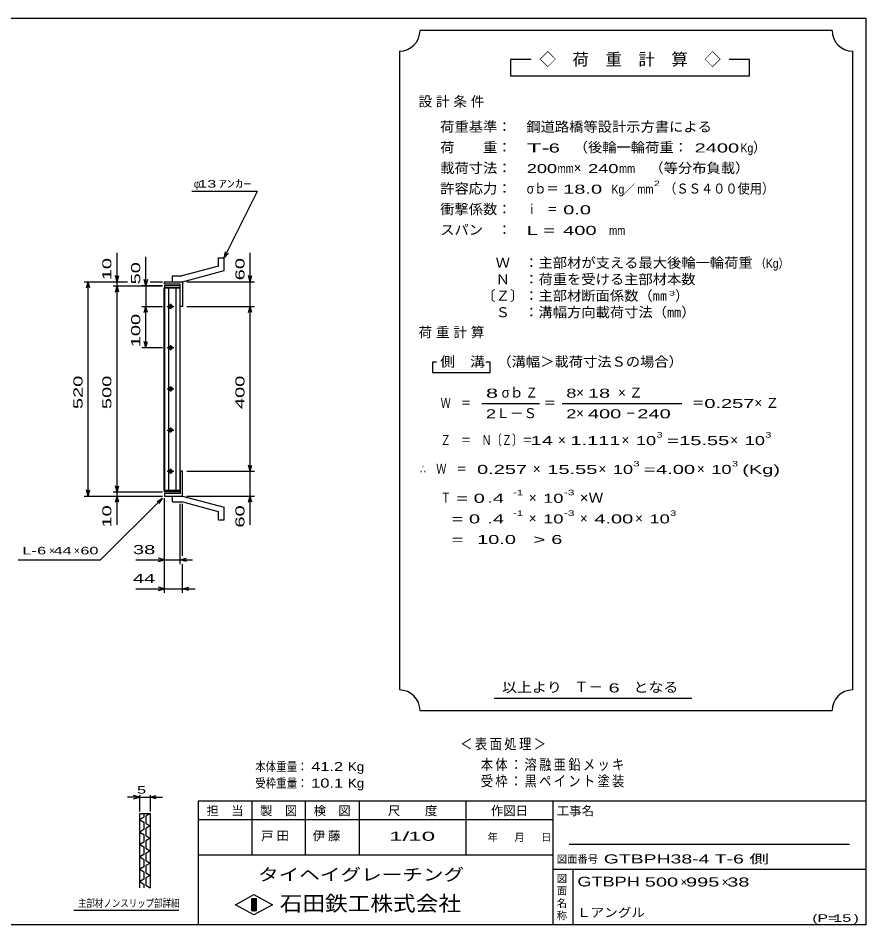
# Model space of a CAD drawing. Units: millimetres, scale not verified. Extents: x -1820 to 1736, y -1282 to 1048.
# Drawn here: x -321 to 1736, y -1152 to 1048 of the extents above; entities that cross this region are included whole.
import ezdxf
from ezdxf.enums import TextEntityAlignment as Align

# ---------------------------------------------------------------- set-up
doc = ezdxf.new("R2010")
doc.units = ezdxf.units.MM
doc.header["$LTSCALE"] = 10
for name, color, linetype, lineweight in [('0_2', 150, 'Continuous', 25), ('16', 3, 'Continuous', 25), ('19', 6, 'Continuous', 25), ('22', 4, 'Continuous', 25), ('24', 2, 'Continuous', 25), ('32', 4, 'Continuous', 25)]:
    doc.layers.add(name, color=color, linetype=linetype, lineweight=lineweight)
doc.styles.add('ベクトル', font='')
doc.styles.get('ベクトル').set_extended_font_data('ベクトル')

msp = doc.modelspace()

# ---------------------------------------------------------------- linework, layer by layer
at = {"layer": '0_2'}
for p, q in [((-1724, 1048.5), (1736, 1048.5)), ((1736, 1048.5), (1736, -1151.5)), ((1736, -851.5), (116, -851.5)), ((116, -851.5), (116, -1151.5)), ((246, -851.5), (246, -981.5)), ((376, -981.5), (376, -851.5)), ((506, -851.5), (506, -981.5)), ((766, -981.5), (766, -851.5)), ((976, -851.5), (976, -1151.5)), ((976, -896.5), (116, -896.5)), ((1696, -956.5), (1016, -956.5)), ((116, -981.5), (976, -981.5)), ((976, -1016.5), (1736, -1016.5)), ((1026, -1151.5), (1026, -1016.5)), ((206, -1102.5), (251, -1077.5)), ((251, -1077.5), (296, -1102.5)), ((246, -1087.5), (256, -1087.5)), ((246, -1117.5), (246, -1087.5)), ((246, -1087.5), (248, -1087.5)), ((248, -1087.5), (248, -1117.5)), ((250, -1117.5), (250, -1087.5)), ((250, -1087.5), (252, -1087.5)), ((252, -1087.5), (252, -1117.5)), ((254, -1117.5), (254, -1087.5)), ((254, -1087.5), (256, -1087.5)), ((256, -1087.5), (256, -1117.5)), ((256, -1087.5), (256, -1117.5)), ((251, -1127.5), (206, -1102.5)), ((256, -1117.5), (246, -1117.5)), ((248, -1117.5), (250, -1117.5)), ((296, -1102.5), (251, -1127.5)), ((252, -1117.5), (254, -1117.5)), ((1736, -1151.5), (-1724, -1151.5))]:
    msp.add_line(p, q, dxfattribs=at)
at = {"layer": '16'}
for p, q in [((72, 399), (34, 399)), ((34, 399), (34, 394.5)), ((72, 394.5), (72, 399)), ((33.3, -96.5), (33.3, 394.5)), ((33.3, 394.5), (34, 394.5)), ((34, 394.5), (72, 394.5)), ((34, 394.5), (34, -96.5)), ((72, 394.5), (34, 394.5)), ((43.5, 394.5), (43.5, -96.5)), ((62.5, -96.5), (62.5, 394.5)), ((72, -96.5), (72, 394.5)), ((50.5, 352), (46.5, 352)), ((48.5, 355), (48.5, 343)), ((40.5, 349), (56.5, 349)), ((46.5, 346), (50.5, 346)), ((40.5, 249), (56.5, 249)), ((50.5, 252), (46.5, 252)), ((46.5, 246), (50.5, 246)), ((48.5, 255), (48.5, 243)), ((48.5, 155), (48.5, 143)), ((40.5, 149), (56.5, 149)), ((50.5, 152), (46.5, 152)), ((46.5, 146), (50.5, 146)), ((40.5, 49), (56.5, 49)), ((50.5, 52), (46.5, 52)), ((46.5, 46), (50.5, 46)), ((48.5, 55), (48.5, 43)), ((40.5, -51), (56.5, -51)), ((50.5, -48), (46.5, -48)), ((46.5, -54), (50.5, -54)), ((48.5, -45), (48.5, -57)), ((34, -96.5), (33.3, -96.5)), ((34, -96.5), (72, -96.5)), ((34, -101), (34, -96.5)), ((34, -96.5), (72, -96.5)), ((72, -101), (34, -101)), ((72, -96.5), (72, -101))]:
    msp.add_line(p, q, dxfattribs=at)
for centre, radius, start, end in [((46.5, 349), 3, 90, 270), ((48.5, 349), 4, 46.6, 133.4), ((50.5, 349), 3, 270, 90), ((48.5, 349), 4, 226.6, 313.4), ((46.5, 249), 3, 90, 270), ((48.5, 249), 4, 46.6, 133.4), ((48.5, 249), 4, 226.6, 313.4), ((50.5, 249), 3, 270, 90), ((46.5, 149), 3, 90, 270), ((48.5, 149), 4, 46.6, 133.4), ((48.5, 149), 4, 226.6, 313.4), ((50.5, 149), 3, 270, 90), ((46.5, 49), 3, 90, 270), ((48.5, 49), 4, 46.6, 133.4), ((48.5, 49), 4, 226.6, 313.4), ((50.5, 49), 3, 270, 90), ((46.5, -51), 3, 90, 270), ((48.5, -51), 4, 46.6, 133.4), ((48.5, -51), 4, 226.6, 313.4), ((50.5, -51), 3, 270, 90)]:
    msp.add_arc(centre, radius, start, end, dxfattribs=at)
at = {"layer": '19'}
for p, q in [((165, 467), (179, 467)), ((165, 447), (165, 467)), ((179, 436), (179, 467)), ((165, 447), (76, 423)), ((53, 423), (76, 423)), ((53, 409), (53, 423)), ((78, 409), (179, 436)), ((34, 403), (34, 409)), ((34, 409), (77, 409)), ((72, 403), (34, 403)), ((53, 409), (78, 409)), ((72, 349), (72, 403)), ((77, 409), (78, 408)), ((78, 408), (78, 349)), ((78, 349), (72, 349)), ((78, -51), (72, -51)), ((72, -51), (72, -105)), ((78, -110), (78, -51)), ((34, -105), (34, -111)), ((72, -105), (34, -105)), ((77, -111), (78, -110)), ((34, -111), (77, -111)), ((53, -111), (78, -111)), ((53, -125), (53, -111)), ((53, -125), (76, -125)), ((165, -149), (76, -125)), ((78, -111), (179, -138)), ((165, -169), (165, -149)), ((179, -169), (179, -138)), ((165, -169), (179, -169))]:
    msp.add_line(p, q, dxfattribs=at)
at = {"layer": '22'}
for p, q in [((100, 629), (260, 629)), ((179, 467), (260, 629)), ((-81, 409), (-81, 479)), ((-11, 399), (-11, 469)), ((179, 467), (182, 481.6)), ((179, 467), (189, 478)), ((242, 409), (242, 479)), ((-81, 409), (-85, 424)), ((-81, 409), (-77, 424)), ((242, 409), (238, 424)), ((242, 409), (246, 424)), ((-161, 409), (-56, 409)), ((-155, 394), (-151, 409)), ((-147, 394), (-151, 409)), ((-151, -111), (-151, 409)), ((-91, 409), (-56, 409)), ((-91, 399), (29, 399)), ((-85, 384), (-81, 399)), ((-81, 399), (-81, 409)), ((-77, 384), (-81, 399)), ((-81, -101), (-81, 399)), ((29, 399), (-21, 399)), ((-11, 399), (-15, 414)), ((-7, 414), (-11, 399)), ((-11, 399), (-11, 349)), ((-1, 409), (29, 409)), ((-1, 409), (29, 409)), ((88, 409), (252, 409)), ((242, 349), (242, 409)), ((-21, 349), (29, 349)), ((-15, 334), (-11, 349)), ((-7, 334), (-11, 349)), ((-11, 249), (-11, 349)), ((88, 349), (252, 349)), ((238, 334), (242, 349)), ((246, 334), (242, 349)), ((242, -51), (242, 349)), ((-11, 249), (-15, 264)), ((-11, 249), (-7, 264)), ((-21, 249), (29, 249)), ((242, -51), (238, -36)), ((242, -51), (246, -36)), ((88, -51), (252, -51)), ((242, -111), (242, -51)), ((-81, -101), (-85, -86)), ((-81, -101), (-77, -86)), ((-151, -111), (-155, -96)), ((-151, -111), (-147, -96)), ((-91, -101), (29, -101)), ((-81, -111), (-81, -101)), ((-161, -111), (29, -111)), ((-121, -266), (29, -116)), ((-91, -111), (29, -111)), ((-85, -126), (-81, -111)), ((-77, -126), (-81, -111)), ((-81, -181), (-81, -111)), ((16, -124), (29, -116)), ((21, -129), (29, -116)), ((34, -276), (34, -116)), ((34, -346), (34, -116)), ((72, -276), (72, -130)), ((78, -256), (78, -130)), ((88, -111), (252, -111)), ((238, -126), (242, -111)), ((246, -126), (242, -111)), ((242, -181), (242, -111)), ((34, -266), (19, -262)), ((72, -266), (87, -262)), ((-321, -266), (-121, -266)), ((-36, -266), (34, -266)), ((19, -270), (34, -266)), ((34, -266), (72, -266)), ((87, -270), (72, -266)), ((72, -266), (102, -266)), ((78, -346), (78, -276)), ((-36, -336), (34, -336)), ((34, -336), (19, -332)), ((19, -340), (34, -336)), ((34, -336), (78, -336)), ((78, -336), (93, -332)), ((93, -340), (78, -336)), ((78, -336), (108, -336))]:
    msp.add_line(p, q, dxfattribs=at)
at = {"layer": '24', "color": 4}
for p, q in [((1654, 1018.5), (654, 1018.5)), ((604, 968.5), (604, -581.5)), ((1704, -581.5), (1704, 968.5)), ((924, 948.5), (874, 948.5)), ((874, 948.5), (874, 908.5)), ((1454, 948.5), (1404, 948.5)), ((1454, 908.5), (1454, 948.5)), ((874, 908.5), (1454, 908.5)), ((694, 213.5), (684, 213.5)), ((684, 213.5), (684, 188.5)), ((824, 213.5), (814, 213.5)), ((824, 188.5), (824, 213.5)), ((684, 188.5), (824, 188.5)), ((804, 113.5), (944, 113.5)), ((999, 113.5), (1289, 113.5)), ((834, -601.5), (1314, -601.5)), ((654, -631.5), (1654, -631.5))]:
    msp.add_line(p, q, dxfattribs=at)
for centre, start, end in [((604, 1018.5), 270, 0), ((1704, 1018.5), 180, 270), ((604, -631.5), 0, 90), ((1704, -631.5), 90, 180)]:
    msp.add_arc(centre, 50, start, end, dxfattribs=at)
at = {"layer": '32'}
for p, q in [((-26, -841.5), (-56, -841.5)), ((-26, -841.5), (-41, -837.5)), ((-41, -845.5), (-26, -841.5)), ((-26, -876.5), (-26, -836.5)), ((-26, -841.5), (-1, -841.5)), ((-1, -836.5), (-1, -876.5)), ((-1, -841.5), (14, -837.5)), ((14, -845.5), (-1, -841.5)), ((-1, -841.5), (29, -841.5)), ((-26, -881.5), (-1, -881.5)), ((-26, -1061.5), (-26, -881.5)), ((-16, -890.5), (-26, -896.5)), ((-26, -896.5), (-16, -902.5)), ((-16, -881.5), (-16, -890.5)), ((-1, -881.5), (-11, -887.5)), ((-11, -887.5), (-11, -905.5)), ((-1, -881.5), (-1, -1061.5)), ((-16, -920.5), (-26, -926.5)), ((-16, -902.5), (-16, -920.5)), ((-11, -905.5), (-1, -911.5)), ((-1, -911.5), (-11, -917.5)), ((-11, -917.5), (-11, -935.5)), ((-26, -926.5), (-16, -932.5)), ((-16, -932.5), (-16, -950.5)), ((-11, -935.5), (-1, -941.5)), ((-1, -941.5), (-11, -947.5)), ((-16, -950.5), (-26, -956.5)), ((-26, -956.5), (-16, -962.5)), ((-16, -962.5), (-16, -980.5)), ((-11, -947.5), (-11, -965.5)), ((-11, -965.5), (-1, -971.5)), ((-16, -980.5), (-26, -986.5)), ((-26, -986.5), (-16, -992.5)), ((-1, -971.5), (-11, -977.5)), ((-11, -977.5), (-11, -995.5)), ((-16, -1010.5), (-26, -1016.5)), ((-16, -992.5), (-16, -1010.5)), ((-11, -995.5), (-1, -1001.5)), ((-1, -1001.5), (-11, -1007.5)), ((-11, -1007.5), (-11, -1025.5)), ((-26, -1016.5), (-16, -1022.5)), ((-16, -1022.5), (-16, -1040.5)), ((-11, -1025.5), (-1, -1031.5)), ((-1, -1031.5), (-11, -1037.5)), ((-16, -1040.5), (-26, -1046.5)), ((-26, -1046.5), (-16, -1052.5)), ((-16, -1052.5), (-16, -1061.5)), ((-11, -1037.5), (-11, -1055.5)), ((-11, -1055.5), (-1, -1061.5)), ((69, -1116.5), (-186, -1116.5))]:
    msp.add_line(p, q, dxfattribs=at)

# ---------------------------------------------------------------- texts
at = {"layer": '0_2', "style": 'ベクトル'}
for s, height, p in [('担\u3000当', 21.99, (136, -874.5)), ('製\u3000図', 21.99, (266, -874.5)), ('検\u3000図', 21.99, (396, -874.5)), ('尺\u3000\u3000度', 21.99, (576, -874.5)), ('作図日', 21.99, (826, -874.5)), ('工事名', 21.99, (986, -874.5)), ('年', 18.3, (818, -939)), ('月', 18.3, (883, -939)), ('日', 18.3, (948, -939)), ('図面番号', 18.33, (986, -992)), ('図', 18.3, (986, -1039)), ('面', 18.3, (986, -1069)), ('名', 18.3, (986, -1099)), ('称', 18.3, (986, -1129))]:
    msp.add_text(s, height=height, dxfattribs=at).set_placement(p, align=Align.MIDDLE_LEFT)
at = {"layer": '0_2', "color": 222, "style": 'ベクトル'}
for s, height, width, p in [('タイヘイグレーチング', 29.33, 1.25, (261, -1029.5)), ('石田鉄工株式会社', 36.66, 1.1, (313.5, -1099.5))]:
    msp.add_text(s, height=height, dxfattribs=dict(at, width=width)).set_placement(p, align=Align.MIDDLE_LEFT)
at = {"layer": '22', "color": 2, "style": 'ベクトル'}
for s, height, p in [('φ', 18.3, (105, 646.5)), ('×', 18.3, (-246, -243.5)), ('×', 18.3, (-186, -243.5)), ('×', 22, (1286, -1047.5)), ('×', 22, (1386, -1047.5))]:
    msp.add_text(s, height=height, dxfattribs=at).set_placement(p, align=Align.MIDDLE_LEFT)
for s, height, width, p in [(' 13 ', 18.33, 1.6, (105, 646.5)), ('ｱﾝｶｰ', 18.33, 1.6, (165, 646.5)), ('L-', 18.33, 1.6, (-311, -243.5)), (' 6 ', 18.33, 1.6, (-286, -243.5)), (' 44 ', 18.33, 1.6, (-246, -243.5)), (' 60 ', 18.33, 1.6, (-181, -243.5)), (' 38 ', 21.99, 1.65, (-56, -241)), (' 44 ', 21.99, 1.65, (-56, -311)), ('本体重量：', 21.99, 0.85, (254, -767.5)), (' 41.2', 21.99, 1.35, (379, -767.5)), ('Kg', 21.99, 1.1, (479, -767.5)), ('受枠重量：', 21.99, 0.85, (254, -807.5)), (' 10.1', 21.99, 1.35, (379, -807.5)), ('Kg', 21.99, 1.1, (479, -807.5)), ('1/', 21.99, 2, (579, -936.5)), (' 10 ', 21.99, 2, (609, -936.5)), ('GTBPH38-4 T-6 側                    ', 21.99, 1.6, (1100, -991.5)), ('GTBPH', 23.46, 1.4, (1036, -1046.5)), (' 500 ', 21.99, 1.65, (1186, -1047.5)), (' 995 ', 21.99, 1.65, (1286, -1047.5)), (' 38 ', 21.99, 1.65, (1386, -1047.5)), ('Ｌアングル', 21.99, 1.1, (1035, -1121.5)), ('(P=', 18.33, 1.55, (1606, -1135)), (' 15 ', 18.33, 1.6, (1646, -1135)), (')', 18.3, 1.6, (1706, -1135))]:
    msp.add_text(s, height=height, dxfattribs=dict(at, width=width)).set_placement(p, align=Align.MIDDLE_LEFT)
at = {"layer": '22', "color": 2, "style": 'ベクトル', "width": 1.65}
for s, p in [(' 10 ', (-106, 399)), (' 60 ', (217, 399)), (' 50 ', (-36, 389)), (' 100 ', (-36, 236.5)), (' 520 ', (-176, 86.5)), (' 500 ', (-106, 86.5)), (' 400 ', (217, 86.5)), (' 10 ', (-106, -201)), (' 60 ', (217, -201))]:
    msp.add_text(s, height=21.99, rotation=90, dxfattribs=at).set_placement(p, align=Align.MIDDLE_LEFT)
at = {"layer": '22', "color": 2, "attachment_point": 4, "style": 'ベクトル'}
for s, insert, char_height in [('\\T1.2;\\W0.85;＜表面処理＞', (751.5, -714), 25.66), ('\\T1.19;\\W0.85;本体：溶融亜鉛メッキ', (801.5, -764), 25.66), ('\\T1.19;\\W0.85;受枠：黒ペイント塗装', (801.5, -804), 25.66), ('\\T1.25;戸田\u3000', (268.5, -936.5), 21.99), ('\\T1.25;伊藤\u3000', (393.5, -936.5), 21.99)]:
    msp.add_mtext(s, dxfattribs=dict(at, insert=insert, char_height=char_height))
at = {"layer": '24', "style": 'ベクトル'}
for s, height, p in [('◇\u3000荷\u3000重\u3000計\u3000算\u3000◇', 29.33, (944, 948.5)), ('）', 24.2, (1462, 735)), ('×', 24.2, (1027, 685)), ('／', 22, (1146.5, 633.5)), ('）', 24.2, (1273, 375)), ('σｂ', 24.19, (852, 140)), ('×', 24.2, (1033, 140)), ('Ｌ－Ｓ', 24.19, (839, 90)), ('×', 24.2, (1033, 90)), ('×', 24.2, (989, 25)), ('×', 24.2, (1143, 25)), ('×', 24.2, (1407, 25)), ('×', 24.2, (928, -45)), ('×', 24.2, (1087, -45)), ('×', 24.2, (1326, -45)), ('×', 24.2, (918, -115)), ('×', 24.2, (918, -165)), ('×', 24.2, (1042, -165)), ('×', 24.2, (1176, -165)), ('Ｔ－', 25.66, (1028, -574))]:
    msp.add_text(s, height=height, dxfattribs=at).set_placement(p, align=Align.MIDDLE_LEFT)
for s, height, width, p in [('荷重基準：\u3000', 24.19, 1.05, (703, 785)), ('鋼道路橋等設計示方書による', 24.19, 1.05, (912, 785)), ('荷\u3000\u3000重：\u3000', 24.19, 1.05, (703, 735)), ('（後輪一輪荷重：', 24.19, 1.05, (1027, 735)), ('T-', 21.99, 2, (913, 733.5)), (' 6 ', 21.99, 1.65, (953, 733.5)), (' 2400', 21.99, 1.65, (1307, 733.5)), ('Kg', 21.99, 0.85, (1432, 733.5)), ('載荷寸法：\u3000', 24.19, 1.05, (703, 685)), ('200', 21.99, 1.5, (913, 683.5)), ('mm', 21.99, 0.8, (988, 683.5)), ('240', 21.99, 1.5, (1062, 683.5)), ('mm', 21.99, 0.8, (1137, 683.5)), ('\u3000（等分布負載）', 24.19, 1.05, (1176, 685)), ('許容応力：\u3000', 24.19, 1.05, (703, 635)), ('σｂ＝', 24.19, 0.9, (913, 635)), (' 18.0', 21.99, 1.65, (988, 633.5)), ('Kg', 21.99, 0.85, (1119, 633.5)), ('mm', 21.99, 0.8, (1181.5, 633.5)), ('2', 13.2, 1.5, (1221.5, 647.5)), ('（ＳＳ４００使用）', 24.19, 0.9, (1246.5, 635)), ('衝撃係数：\u3000', 24.19, 1.05, (703, 585)), ('ｉ\u3000＝', 24.19, 0.75, (913, 585)), (' 0.0', 21.99, 1.65, (988, 583.5)), ('スパン\u3000：\u3000', 24.19, 1.05, (703, 535)), ('L =', 21.99, 1.65, (913, 533.5)), (' 400 ', 21.99, 1.65, (988, 533.5)), ('mm', 21.99, 0.8, (1113, 533.5)), ('\u3000Ｗ\u3000：主部材が支える最大後輪一輪荷重', 24.19, 1.05, (803, 455)), ('（Kg）', 21.99, 0.85, (1468, 453.5)), ('\u3000Ｎ\u3000：荷重を受ける主部材本数', 24.19, 1.05, (803, 415)), ('〔Ｚ〕：主部材断面係数（㎜', 24.19, 1.05, (803, 375)), ('3', 11, 1.8, (1258, 381)), ('\u3000Ｓ\u3000：溝幅方向載荷寸法（㎜）', 24.19, 1.05, (803, 335)), ('側\u3000溝', 24.19, 1.1, (703, 215)), ('\u3000（溝幅＞載荷寸法Ｓの場合）', 24.19, 1.05, (807, 215)), ('8', 22, 1.8, (814, 138.5)), ('Ｚ', 24.2, 0.9, (910, 140)), ('8', 22, 1.5, (1009, 138.5)), (' 18 ', 21.99, 1.65, (1048, 138.5)), ('Ｗ\u3000＝', 24.19, 0.75, (704, 115)), ('＝', 24.2, 0.9, (954, 115)), ('＝', 24.2, 0.9, (1314, 115)), ('0.257', 21.99, 1.65, (1344, 113.5)), ('2', 22, 1.5, (814, 88.5)), ('2', 22, 1.5, (1009, 88.5)), (' 400 ', 21.99, 1.65, (1048, 88.5)), ('－', 24.2, 0.75, (1153, 90)), (' 240 ', 21.99, 1.65, (1168, 88.5)), ('3', 13.2, 1.5, (1228, 37.5)), ('3', 13.2, 1.5, (1492, 37.5)), ('Ｚ\u3000＝\u3000Ｎ〔Ｚ〕＝', 24.19, 0.75, (704, 25)), (' 14 ', 21.99, 1.65, (909, 23.5)), ('1.111', 21.99, 1.65, (1019, 23.5)), ('10', 21.99, 1.5, (1178, 23.5)), ('=', 22, 1.7, (1253, 23.5)), ('15.55', 21.99, 1.65, (1283, 23.5)), ('10', 21.99, 1.5, (1442, 23.5)), ('∴\u3000Ｗ\u3000＝', 24.19, 0.75, (654, -45)), (' 0.257', 21.99, 1.65, (779, -46.5)), ('15.55', 21.99, 1.65, (963, -46.5)), ('10', 21.99, 1.5, (1122, -46.5)), ('3', 13.2, 1.5, (1172, -32.5)), ('=', 22, 1.7, (1197, -46.5)), ('4.00', 21.99, 1.65, (1227, -46.5)), ('10', 21.99, 1.5, (1361, -46.5)), ('3', 13.2, 1.5, (1411, -32.5)), ('(Kg)', 21.99, 1.65, (1436, -46.5)), ('Ｔ', 24.2, 0.75, (704, -115)), (' = 0', 21.99, 1.65, (729, -116.5)), (' .4 ', 21.99, 1.65, (804, -116.5)), ('-1', 13.2, 1.65, (879, -102.5)), ('10', 21.99, 1.5, (953, -116.5)), ('-3', 13.2, 1.65, (1003, -102.5)), ('×Ｗ', 24.19, 1.1, (1042, -115)), ('-1', 13.2, 1.65, (879, -152.5)), ('-3', 13.2, 1.65, (1003, -152.5)), ('3', 13.2, 1.5, (1261, -152.5)), ('  = 0', 21.99, 1.65, (704, -166.5)), (' .4 ', 21.99, 1.65, (804, -166.5)), ('10', 21.99, 1.5, (953, -166.5)), ('4.00', 21.99, 1.65, (1077, -166.5)), ('10', 21.99, 1.5, (1211, -166.5)), ('  =', 21.99, 1.65, (704, -216.5)), (' 10.0', 21.99, 1.65, (779, -216.5)), ('>', 22, 1.7, (929, -216.5)), (' 6 ', 21.99, 1.65, (959, -216.5)), ('以上より\u3000', 24.19, 1.1, (853, -575)), (' 6 ', 21.99, 1.65, (1098, -576.5)), ('となる', 24.19, 1.1, (1172, -575))]:
    msp.add_text(s, height=height, dxfattribs=dict(at, width=width)).set_placement(p, align=Align.MIDDLE_LEFT)
at = {"layer": '24', "char_height": 24.19, "attachment_point": 4, "style": 'ベクトル'}
for s, insert in [('\\T1.28;設計条件', (650.5, 845)), ('\\T1.28;荷重計算', (650.5, 285)), ('\\T1.42;×Ｚ', (1134.5, 140)), ('\\T1.42;×Ｚ', (1465.5, 115))]:
    msp.add_mtext(s, dxfattribs=dict(at, insert=insert))
at = {"layer": '32', "color": 2, "style": 'ベクトル'}
for s, width, p in [(' 5 ', 1.6, (-43.5, -824)), ('主部材ノンスリップ部詳細', 0.8, (-176, -1099))]:
    msp.add_text(s, height=18.33, dxfattribs=dict(at, width=width)).set_placement(p, align=Align.MIDDLE_LEFT)

doc.saveas('drawing.dxf')
